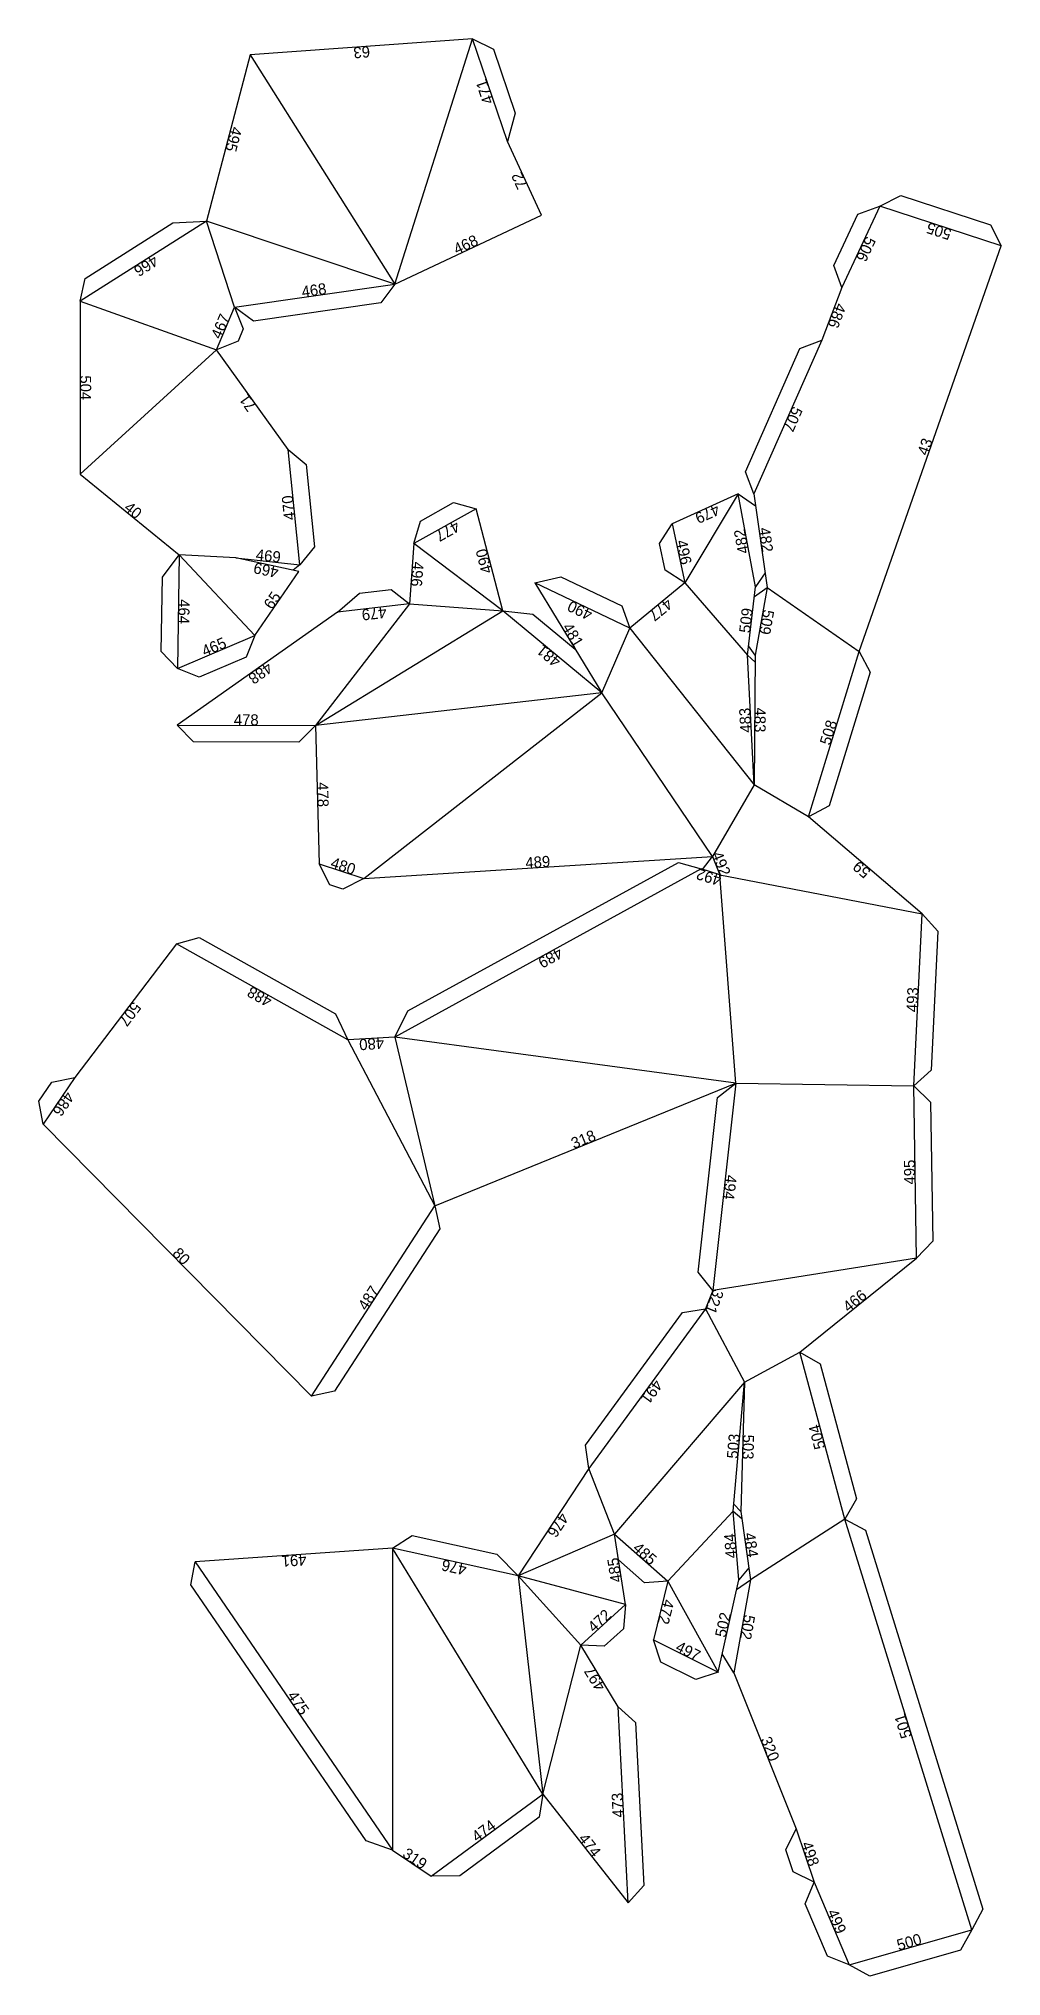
# Model space of a CAD drawing. Extents: x 5 to 295, y 5 to 590.
import ezdxf
from ezdxf.enums import TextEntityAlignment as Align

# ---------------------------------------------------------------- set-up
doc = ezdxf.new("R2010")
doc.units = 0

msp = doc.modelspace()

# ---------------------------------------------------------------- linework, layer by layer
at = {"layer": 'CutLine', "color": 8, "linetype": 'CONTINUOUS'}
for p, q in [((68.403238, 585.215013), (55.160491, 534.921205)), ((135.509864, 590.026508), (68.403238, 585.215013)), ((135.509864, 590.026508), (141.856753, 586.909298)), ((141.856753, 586.909298), (148.45084, 567.586295)), ((148.45084, 567.586295), (146.11022, 558.963725)), ((156.336628, 536.739105), (146.11022, 558.963725)), ((251.958975, 537.068632), (258.609024, 539.472139)), ((258.609024, 539.472139), (264.912191, 542.676837)), ((264.912191, 542.676837), (292.038571, 533.836763)), ((18.540846, 517.648687), (45.034654, 534.42693)), ((45.034654, 534.42693), (55.160491, 534.921205)), ((112.07735, 515.956821), (156.336628, 536.739105)), ((244.670774, 521.530314), (251.958975, 537.068632)), ((292.038571, 533.836763), (295.243269, 527.533596)), ((252.314541, 405.013915), (295.243269, 527.533596)), ((247.074281, 514.880265), (244.670774, 521.530314)), ((16.991794, 510.749379), (18.540846, 517.648687)), ((112.07735, 515.956821), (107.847291, 510.290553)), ((16.991794, 510.749379), (16.991794, 458.475508)), ((107.847291, 510.290553), (69.354856, 504.704322)), ((247.074281, 514.880265), (241.042938, 499.029593)), ((63.688588, 508.934382), (66.311635, 502.367829)), ((69.354856, 504.704322), (63.688588, 508.934382)), ((64.755121, 498.740664), (58.188568, 496.117617)), ((66.311635, 502.367829), (64.755121, 498.740664)), ((234.447813, 496.479234), (241.042938, 499.029593)), ((79.828748, 465.936258), (58.188568, 496.117617)), ((217.957657, 459.193898), (234.447813, 496.479234)), ((79.828748, 465.936258), (85.309636, 461.468612)), ((16.991794, 458.475508), (46.955239, 434.180338)), ((85.309636, 461.468612), (87.842429, 436.600348)), ((220.508016, 452.598773), (217.957657, 459.193898)), ((215.775526, 452.543945), (195.888258, 443.553482)), ((215.775526, 452.543945), (221.033059, 448.936496)), ((220.508016, 452.598773), (224.559948, 424.335763)), ((119.784082, 444.338125), (129.821608, 449.939119)), ((129.821608, 449.939119), (136.62423, 448.009265)), ((144.64888, 417.297728), (136.62423, 448.009265)), ((117.854228, 437.535503), (119.784082, 444.338125)), ((192.022058, 437.632967), (195.888258, 443.553482)), ((41.849631, 427.383551), (46.955239, 434.180338)), ((83.051277, 429.121348), (64.002881, 433.230639)), ((87.842429, 436.600348), (83.374783, 431.119459)), ((117.854228, 437.535503), (116.481671, 419.326071)), ((193.719146, 429.548075), (192.022058, 437.632967)), ((41.502841, 404.937804), (41.849631, 427.383551)), ((69.772973, 409.837595), (83.051277, 429.121348)), ((83.374783, 431.119459), (81.345808, 429.489267)), ((154.344027, 425.68448), (162.209856, 427.482111)), ((162.209856, 427.482111), (180.643825, 418.721145)), ((199.639661, 425.681875), (193.719146, 429.548075)), ((223.928332, 428.741403), (221.000314, 424.474078)), ((94.803104, 416.801866), (101.402451, 422.60406)), ((101.402451, 422.60406), (110.936943, 423.714235)), ((110.936943, 423.714235), (116.481671, 419.326071)), ((154.344027, 425.68448), (174.573426, 392.501941)), ((199.639661, 425.681875), (183.013505, 412.058967)), ((218.606142, 403.825112), (221.000314, 424.474078)), ((220.669983, 421.62508), (224.559948, 424.335763)), ((94.803104, 416.801866), (46.286505, 382.71534)), ((144.64888, 417.297728), (153.719864, 416.274866)), ((153.719864, 416.274866), (166.573636, 405.624098)), ((180.643825, 418.721145), (183.013505, 412.058967)), ((69.772973, 409.837595), (67.139755, 403.275114)), ((46.425003, 399.861159), (41.502841, 404.937804)), ((218.606142, 403.825112), (220.885494, 401.762936)), ((220.90395, 403.872491), (218.938641, 406.692806)), ((220.90395, 403.872491), (220.56154, 364.735049)), ((252.314541, 405.013915), (255.628366, 398.76743)), ((52.987484, 397.227941), (46.425003, 399.861159)), ((67.139755, 403.275114), (52.987484, 397.227941)), ((255.628366, 398.76743), (243.230877, 358.352303)), ((51.27045, 377.699336), (46.286505, 382.71534)), ((88.082474, 382.581346), (83.06647, 377.597401)), ((88.082474, 382.581346), (89.244162, 340.80131)), ((83.06647, 377.597401), (51.27045, 377.699336)), ((243.230877, 358.352303), (236.984393, 355.038479)), ((271.343546, 325.702917), (236.984393, 355.038479)), ((92.437407, 334.492334), (89.244162, 340.80131)), ((102.694266, 336.391087), (208.018465, 343.026817)), ((116.034299, 296.430899), (197.771249, 341.25929)), ((197.771249, 341.25929), (204.559566, 339.279704)), ((205.037058, 339.131114), (208.018465, 343.026817)), ((96.38529, 333.197842), (92.437407, 334.492334)), ((102.694266, 336.391087), (96.38529, 333.197842)), ((210.230447, 337.514989), (204.559566, 339.279704)), ((271.343546, 325.702917), (276.096424, 320.467447)), ((46.15854, 316.641656), (15.387585, 276.260318)), ((46.15854, 316.641656), (52.963605, 318.562876)), ((52.963605, 318.562876), (94.173817, 295.498739)), ((276.096424, 320.467447), (274.069153, 278.508341)), ((94.173817, 295.498739), (97.899982, 287.683499)), ((112.029239, 288.531717), (116.034299, 296.430899)), ((112.029239, 288.531717), (97.899982, 287.683499)), ((8.439884, 274.945232), (15.387585, 276.260318)), ((274.069153, 278.508341), (268.833684, 273.755462)), ((4.519928, 269.194836), (8.439884, 274.945232)), ((5.835015, 262.247135), (4.519928, 269.194836)), ((124.153751, 237.550489), (215.107306, 274.644818)), ((203.734232, 217.491471), (209.58634, 270.226794)), ((209.58634, 270.226794), (215.107306, 274.644818)), ((268.833684, 273.755462), (273.908975, 268.831905)), ((273.908975, 268.831905), (274.546382, 226.828689)), ((5.835015, 262.247135), (86.951499, 180.065684)), ((124.153751, 237.550489), (125.634819, 230.636269)), ((125.634819, 230.636269), (93.865719, 181.546753)), ((274.546382, 226.828689), (269.622825, 221.753397)), ((208.152256, 211.970505), (203.734232, 217.491471)), ((234.4482, 193.400756), (269.622825, 221.753397)), ((208.152256, 211.970505), (205.938883, 206.459235)), ((169.625981, 165.221611), (198.952087, 205.370809)), ((198.952087, 205.370809), (205.938883, 206.459235)), ((234.4482, 193.400756), (240.569869, 189.861665)), ((240.569869, 189.861665), (251.487433, 149.021893)), ((93.865719, 181.546753), (86.951499, 180.065684)), ((214.30559, 145.315717), (217.683142, 184.308649)), ((170.714407, 158.234814), (169.625981, 165.221611)), ((170.714407, 158.234814), (149.290095, 125.810929)), ((216.600149, 145.184696), (214.487644, 147.417482)), ((251.487433, 149.021893), (247.948343, 142.900223)), ((214.30559, 145.315717), (216.89368, 143.107375)), ((216.600149, 145.184696), (219.508559, 124.601863)), ((247.948343, 142.900223), (254.204728, 139.605129)), ((111.33076, 134.141499), (117.28633, 137.953478)), ((117.28633, 137.953478), (142.902078, 132.331837)), ((181.730574, 117.142812), (178.436726, 138.383416)), ((254.204728, 139.605129), (289.687726, 25.156669)), ((50.447151, 123.111218), (51.751335, 130.060974)), ((111.33076, 134.141499), (51.751335, 130.060974)), ((142.902078, 132.331837), (149.290095, 125.810929)), ((187.498536, 123.722192), (179.634517, 130.65938)), ((103.377189, 45.726431), (50.447151, 123.111218)), ((194.555781, 124.164107), (187.498536, 123.722192)), ((194.555781, 124.164107), (190.156078, 106.44096)), ((209.702771, 96.732272), (215.946249, 124.593263)), ((215.292029, 121.673863), (219.508559, 124.601863)), ((219.003491, 128.176231), (215.946249, 124.593263)), ((181.730574, 117.142812), (181.107016, 109.816924)), ((181.107016, 109.816924), (175.284496, 104.521222)), ((192.409913, 99.738705), (190.156078, 106.44096)), ((175.284496, 104.521222), (168.221353, 104.855898)), ((179.571291, 86.214258), (168.221353, 104.855898)), ((203.000516, 94.478436), (192.409913, 99.738705)), ((214.440911, 96.503201), (210.94079, 102.256825)), ((209.702771, 96.732272), (203.000516, 94.478436)), ((214.440911, 96.503201), (233.289547, 49.362634)), ((179.571291, 86.214258), (184.816668, 81.472314)), ((184.816668, 81.472314), (187.298281, 32.241046)), ((156.732012, 59.859406), (155.672672, 52.86814)), ((156.732012, 59.859406), (182.556337, 26.99567)), ((155.672672, 52.86814), (131.740004, 35.233841)), ((230.146339, 43.02858), (233.289547, 49.362634)), ((111.33076, 42.95465), (103.377189, 45.726431)), ((111.33076, 42.95465), (123.083551, 35.066222)), ((232.366974, 36.432984), (230.146339, 43.02858)), ((131.740004, 35.233841), (123.083551, 35.066222)), ((238.701028, 33.289776), (232.366974, 36.432984)), ((187.298281, 32.241046), (182.556337, 26.99567)), ((236.061179, 26.72996), (238.701028, 33.289776)), ((242.788889, 10.940877), (236.061179, 26.72996)), ((289.687726, 25.156669), (286.392631, 18.900284)), ((286.392631, 18.900284), (282.960974, 12.71775)), ((282.960974, 12.71775), (255.531239, 4.86937)), ((249.348705, 8.301028), (242.788889, 10.940877)), ((255.531239, 4.86937), (249.348705, 8.301028))]:
    msp.add_line(p, q, dxfattribs=at)
at = {"layer": 'MountainLine', "color": 5, "linetype": 'CONTINUOUS'}
for p, q in [((146.11022, 558.963725), (135.509864, 590.026508)), ((295.243269, 527.533596), (258.609024, 539.472139)), ((63.688588, 508.934382), (55.160491, 534.921205)), ((221.000314, 424.474078), (215.775526, 452.543945)), ((195.888258, 443.553482), (199.639661, 425.681875)), ((46.955239, 434.180338), (46.425003, 399.861159)), ((46.955239, 434.180338), (69.772973, 409.837595)), ((224.559948, 424.335763), (220.90395, 403.872491)), ((116.481671, 419.326071), (94.803104, 416.801866)), ((116.481671, 419.326071), (144.64888, 417.297728)), ((220.56154, 364.735049), (218.606142, 403.825112)), ((236.984393, 355.038479), (252.314541, 405.013915)), ((174.573426, 392.501941), (88.082474, 382.581346)), ((89.244162, 340.80131), (102.694266, 336.391087)), ((204.559566, 339.279704), (112.029239, 288.531717)), ((97.899982, 287.683499), (46.15854, 316.641656)), ((215.107306, 274.644818), (112.029239, 288.531717)), ((215.107306, 274.644818), (268.833684, 273.755462)), ((86.951499, 180.065684), (124.153751, 237.550489)), ((247.948343, 142.900223), (234.4482, 193.400756)), ((217.683142, 184.308649), (216.600149, 145.184696)), ((215.946249, 124.593263), (214.30559, 145.315717)), ((286.392631, 18.900284), (247.948343, 142.900223)), ((51.751335, 130.060974), (111.33076, 42.95465)), ((156.732012, 59.859406), (111.33076, 134.141499)), ((149.290095, 125.810929), (168.221353, 104.855898)), ((219.508559, 124.601863), (214.440911, 96.503201)), ((168.221353, 104.855898), (181.730574, 117.142812)), ((190.156078, 106.44096), (209.702771, 96.732272)), ((182.556337, 26.99567), (179.571291, 86.214258)), ((249.348705, 8.301028), (286.392631, 18.900284))]:
    msp.add_line(p, q, dxfattribs=at)
at = {"layer": 'ValleyLine', "color": 1, "linetype": 'CONTINUOUS'}
for p, q in [((68.403238, 585.215013), (112.07735, 515.956821)), ((112.07735, 515.956821), (135.509864, 590.026508)), ((258.609024, 539.472139), (247.074281, 514.880265)), ((55.160491, 534.921205), (16.991794, 510.749379)), ((112.07735, 515.956821), (55.160491, 534.921205)), ((63.688588, 508.934382), (112.07735, 515.956821)), ((16.991794, 510.749379), (58.188568, 496.117617)), ((58.188568, 496.117617), (63.688588, 508.934382)), ((241.042938, 499.029593), (220.508016, 452.598773)), ((16.991794, 458.475508), (58.188568, 496.117617)), ((83.374783, 431.119459), (79.828748, 465.936258)), ((215.775526, 452.543945), (199.639661, 425.681875)), ((136.62423, 448.009265), (117.854228, 437.535503)), ((64.002881, 433.230639), (46.955239, 434.180338)), ((64.002881, 433.230639), (83.374783, 431.119459)), ((144.64888, 417.297728), (117.854228, 437.535503)), ((183.013505, 412.058967), (154.344027, 425.68448)), ((199.639661, 425.681875), (218.606142, 403.825112)), ((224.559948, 424.335763), (252.314541, 405.013915)), ((116.481671, 419.326071), (88.082474, 382.581346)), ((88.082474, 382.581346), (144.64888, 417.297728)), ((174.573426, 392.501941), (144.64888, 417.297728)), ((46.425003, 399.861159), (69.772973, 409.837595)), ((174.573426, 392.501941), (183.013505, 412.058967)), ((183.013505, 412.058967), (220.56154, 364.735049)), ((102.694266, 336.391087), (174.573426, 392.501941)), ((208.018465, 343.026817), (174.573426, 392.501941)), ((46.286505, 382.71534), (88.082474, 382.581346)), ((220.56154, 364.735049), (208.018465, 343.026817)), ((236.984393, 355.038479), (220.56154, 364.735049)), ((208.018465, 343.026817), (210.230447, 337.514989)), ((215.107306, 274.644818), (210.230447, 337.514989)), ((210.230447, 337.514989), (271.343546, 325.702917)), ((268.833684, 273.755462), (271.343546, 325.702917)), ((97.899982, 287.683499), (124.153751, 237.550489)), ((112.029239, 288.531717), (124.153751, 237.550489)), ((15.387585, 276.260318), (5.835015, 262.247135)), ((215.107306, 274.644818), (208.152256, 211.970505)), ((269.622825, 221.753397), (268.833684, 273.755462)), ((269.622825, 221.753397), (208.152256, 211.970505)), ((205.938883, 206.459235), (170.714407, 158.234814)), ((205.938883, 206.459235), (217.683142, 184.308649)), ((217.683142, 184.308649), (234.4482, 193.400756)), ((217.683142, 184.308649), (178.436726, 138.383416)), ((178.436726, 138.383416), (170.714407, 158.234814)), ((214.30559, 145.315717), (194.555781, 124.164107)), ((247.948343, 142.900223), (219.508559, 124.601863)), ((178.436726, 138.383416), (149.290095, 125.810929)), ((178.436726, 138.383416), (194.555781, 124.164107)), ((111.33076, 134.141499), (111.33076, 42.95465)), ((149.290095, 125.810929), (111.33076, 134.141499)), ((181.730574, 117.142812), (149.290095, 125.810929)), ((149.290095, 125.810929), (156.732012, 59.859406)), ((194.555781, 124.164107), (209.702771, 96.732272)), ((156.732012, 59.859406), (168.221353, 104.855898)), ((123.083551, 35.066222), (156.732012, 59.859406)), ((233.289547, 49.362634), (238.701028, 33.289776)), ((238.701028, 33.289776), (249.348705, 8.301028))]:
    msp.add_line(p, q, dxfattribs=at)

# ---------------------------------------------------------------- texts
at = {"layer": 'Edge ID'}
for s, rotation, p in [('63', 184.101046, (101.956551, 587.620761)), ('471', 108.842505, (140.810042, 574.495116)), ('495', 255.248411, (61.781864, 560.068109)), ('72', 114.70899, (151.223424, 547.851415)), ('505', 161.949999, (276.926147, 533.502868)), ('468', 25.152763, (134.206989, 526.347963)), ('506', 244.871219, (252.841653, 527.176202)), ('466', 212.345641, (36.076143, 522.835292)), ('468', 8.257425, (87.882969, 512.445602)), ('486', 249.167667, (244.058609, 506.954929)), ('467', 66.774521, (60.938578, 502.525999)), ('504', 270, (16.991794, 484.612444)), ('71', 125.640706, (69.008658, 481.026937)), ('507', 246.141669, (230.775477, 475.814183)), ('43', 70.690442, (273.778905, 466.273755)), ('470', 95.81543, (81.601765, 448.527859)), ('40', -39.036072, (31.973517, 446.327923)), ('479', 204.326361, (205.831892, 448.048713)), ('477', 209.161752, (127.239229, 442.772384)), ('482', 100.54409, (218.38792, 438.509011)), ('482', -81.841372, (222.533982, 438.467268)), ('469', -6.219635, (73.688832, 432.175049)), ('490', 104.643482, (140.636555, 432.653497)), ('496', -78.145239, (197.763959, 434.617678)), ('469', 167.826204, (73.527079, 431.175993)), ('496', 265.689416, (117.167949, 428.430787)), ('65', 55.449687, (76.412125, 419.479471)), ('464', 269.114842, (46.690121, 417.020749)), ('479', 186.641488, (105.642388, 418.063969)), ('490', 154.580035, (168.678766, 418.871724)), ('477', 219.330028, (191.326583, 418.870421)), ('509', 83.386298, (219.803228, 414.149595)), ('509', 259.87033, (222.731949, 414.104127)), ('481', -58.631851, (164.458727, 409.093211)), ('465', 23.136703, (58.098988, 404.849377)), ('481', 140.354504, (159.611153, 404.899834)), ('488', 215.0909, (70.544805, 399.758603)), ('483', 92.863713, (219.583841, 384.28008)), ('483', 269.498737, (220.732745, 384.30377)), ('478', -0.183684, (67.18449, 382.648343)), ('508', 72.946412, (244.649467, 380.026197)), ('478', -88.407309, (88.663318, 361.691328)), ('480', -18.154062, (95.969214, 338.596199)), ('489', 3.605035, (155.356366, 339.708952)), ('492', 162.714437, (207.395006, 338.397347)), ('492', -68.13364, (209.124456, 340.270903)), ('59', 139.509573, (254.163969, 340.370698)), ('489', 208.742437, (158.294402, 313.905711)), ('507', 232.692262, (30.773062, 296.450987)), ('488', 150.76555, (72.029261, 302.162578)), ('493', 87.233883, (270.088615, 299.72919)), ('480', 183.435498, (104.96461, 288.107608)), ('486', 235.71835, (10.6113, 269.253727)), ('318', 22.187508, (169.630528, 256.097653)), ('494', 263.667721, (211.629781, 243.307661)), ('495', 90.869408, (269.228254, 247.75443)), ('80', -45.373656, (46.393257, 221.15641)), ('487', 57.090401, (105.552625, 208.808087)), ('321', 248.119189, (207.04557, 209.21487)), ('466', 38.870684, (252.035512, 207.577077)), ('491', 233.854555, (188.326645, 182.347025)), ('504', 104.96672, (241.198271, 168.150489)), ('503', 85.049419, (215.994366, 164.812183)), ('503', 268.414395, (217.141645, 164.746672)), ('476', 236.544983, (160.002251, 142.022871)), ('485', -41.416896, (186.496254, 131.273762)), ('484', 94.526835, (215.125919, 134.95449)), ('484', -81.957198, (218.054354, 134.893279)), ('491', 183.918002, (81.541048, 132.101236)), ('476', 167.622076, (130.310427, 129.976214)), ('485', 98.814828, (180.08365, 127.763114)), ('472', 256.058372, (192.35593, 115.302534)), ('472', 42.287164, (174.975963, 110.999355)), ('502', 77.369042, (212.82451, 110.662767)), ('502', 259.776496, (216.974735, 110.552532)), ('497', -26.413229, (199.929425, 101.586616)), ('497', 121.335092, (173.896322, 95.535078)), ('475', -55.628455, (81.541048, 86.507812)), ('501', 107.225252, (267.170487, 80.900254)), ('320', -68.206544, (223.865229, 72.932918)), ('473', 92.88568, (181.063814, 56.604964)), ('474', 36.383889, (139.907782, 47.462814)), ('474', -51.839736, (169.644175, 43.427538)), ('319', -33.869358, (117.207155, 39.010436)), ('498', -71.392421, (235.995288, 41.326205)), ('499', -66.921202, (244.024867, 20.795402)), ('500', 15.96724, (267.870668, 13.600656))]:
    msp.add_text(s, height=3.36, rotation=rotation, dxfattribs=at).set_placement(p, align=Align.CENTER)

doc.saveas('drawing.dxf')
